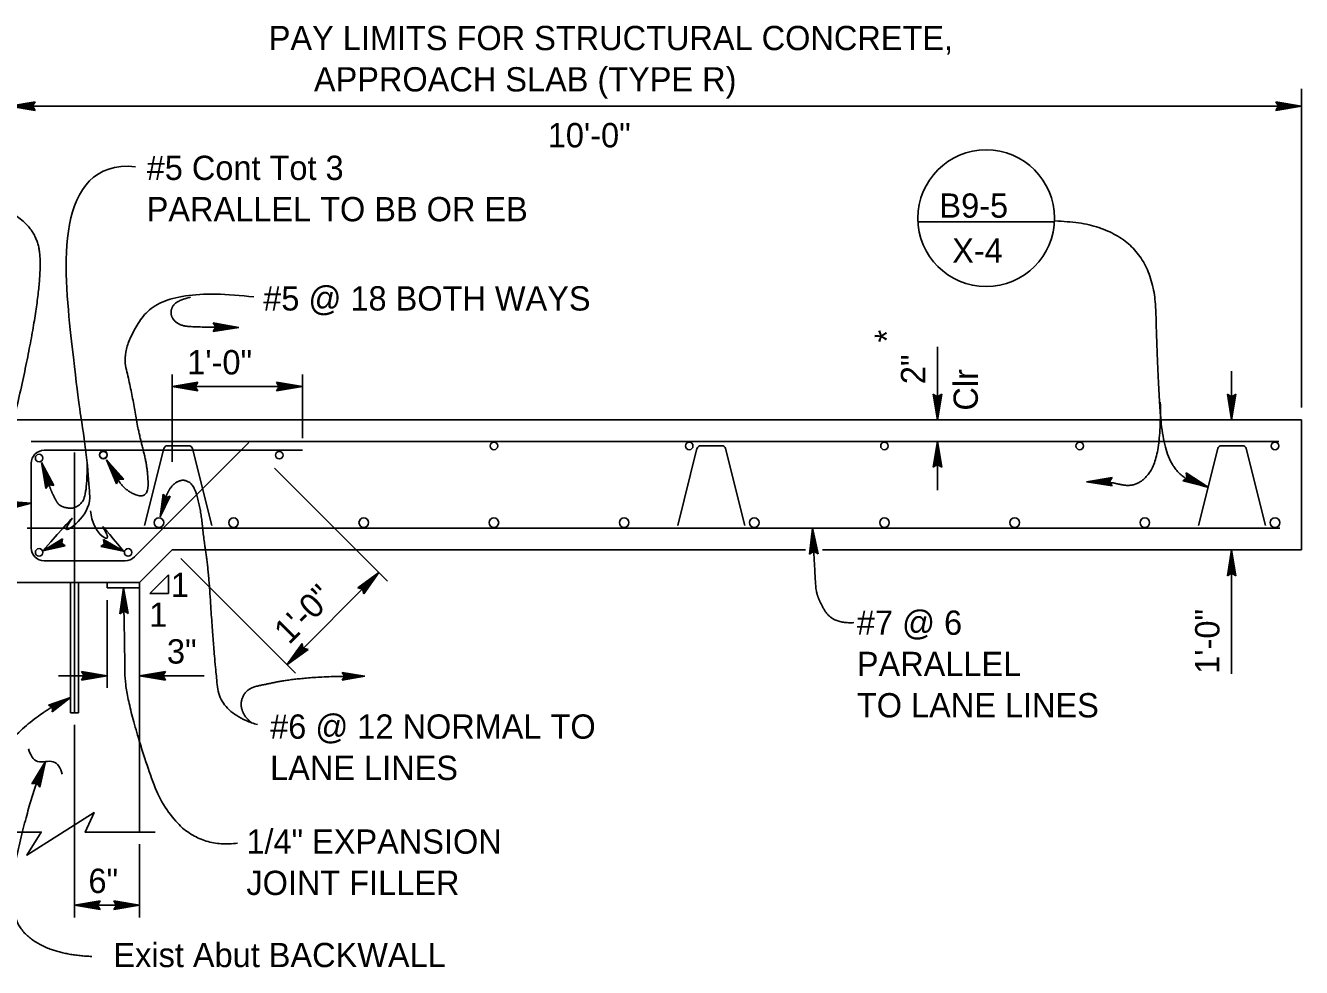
# Model space of a CAD drawing. Extents: x -893 to 867, y -474 to 712.
# Drawn here: x -587.9 to -220.3, y 40.1 to 311.5 of the extents above; entities that cross this region are included whole.
import ezdxf

# ---------------------------------------------------------------- set-up
doc = ezdxf.new("R2010")
doc.units = 0
for name, color, linetype in [('12 Coord Grid', 7, 'Continuous'), ('str_Concrete-A', 7, 'Continuous'), ('str_Hatching-A', 7, 'Continuous'), ('str_Reinforcement-A', 7, 'Continuous'), ('str_Text-A', 7, 'Continuous')]:
    doc.layers.add(name, color=color, linetype=linetype)

# ---------------------------------------------------------------- blocks, each defined once
blk = doc.blocks.new('TERMAG-E')
at = {"layer": '12 Coord Grid'}
for p, q in [((-14.420088, 1.268592), (-15.202128, 2.537184)), ((-15.202128, 2.537184), (0, 0)), ((0, 0), (-15.202128, -2.53992)), ((-14.81088, 1.902888), (0, 0)), ((0, 0), (-14.81088, -1.904712)), ((0, 0), (-14.420088, 1.268592)), ((-14.420088, 1.268592), (-13.638504, 0)), ((-14.420088, -1.270416), (0, 0)), ((-13.638504, 0), (-14.420088, -1.270416)), ((0, 0), (-14.029296, 0.634296)), ((-14.029296, -0.635208), (0, 0)), ((-13.638504, 0), (0, 0)), ((-14.420088, -1.270416), (-15.202128, -2.53992))]:
    blk.add_line(p, q, dxfattribs=at)

msp = doc.modelspace()

# ---------------------------------------------------------------- linework, layer by layer
at = {"layer": 'str_Concrete-A'}
for p, q in [((-591.28, 197.91), (-220.34, 197.91)), ((-220.34, 160.41), (-220.34, 197.91)), ((-545.65, 160.41), (-555.03, 151.03)), ((-545.65, 160.41), (-363.22, 160.41)), ((-358.33, 160.41), (-220.34, 160.41)), ((-592.53, 151.03), (-555.03, 151.03)), ((-574.95, 151.03), (-574.95, 113.53)), ((-572.61, 151.03), (-572.61, 113.53)), ((-555.03, 151.03), (-555.03, 79.11)), ((-574.95, 113.53), (-572.61, 113.53))]:
    msp.add_line(p, q, dxfattribs=at)
msp.add_lwpolyline([(-629.76, 79.11), (-583.39, 79.11), (-587.57, 72.5), (-568.16, 84.75), (-570.76, 79.11), (-550.53, 79.11)], dxfattribs=at)
at = {"layer": 'str_Hatching-A'}
for p, q in [((-564.4, 151.03), (-564.4, 149.47)), ((-555.03, 151.03), (-564.4, 151.03)), ((-555.03, 149.47), (-555.03, 151.03)), ((-564.4, 149.47), (-555.03, 149.47))]:
    msp.add_line(p, q, dxfattribs=at)
at = {"layer": 'str_Reinforcement-A'}
for p, q in [((-586.28, 191.66), (-226.89, 191.66)), ((-523.57, 191.35), (-556.53, 158.4)), ((-582.53, 189.13), (-508.15, 189.13)), ((-573.78, 188.53), (-573.78, 113.53)), ((-548.06, 189.62), (-553.61, 167.42)), ((-546.97, 190.47), (-540.91, 190.47)), ((-539.82, 189.62), (-534.27, 167.42)), ((-394.48, 189.62), (-400.03, 167.42)), ((-393.38, 190.47), (-387.33, 190.47)), ((-386.24, 189.62), (-380.69, 167.42)), ((-244.48, 189.62), (-250.03, 167.42)), ((-243.38, 190.47), (-237.33, 190.47)), ((-236.24, 189.62), (-230.69, 167.42)), ((-586.28, 185.38), (-586.28, 161.05)), ((-587.43, 166.66), (-226.6, 166.66)), ((-586.66, 166.66), (-226.6, 166.66)), ((-582.53, 157.3), (-559.18, 157.3))]:
    msp.add_line(p, q, dxfattribs=at)
for centre, radius in [((-452.97, 190.38), 1.09), ((-396.72, 190.38), 1.09), ((-340.47, 190.38), 1.09), ((-284.22, 190.38), 1.09), ((-227.97, 190.38), 1.09), ((-583.98, 186.91), 1.09), ((-565.47, 187.91), 1.09), ((-565.47, 187.73), 1.09), ((-514.8, 187.73), 1.09), ((-549.46, 168.29), 1.37), ((-527.97, 168.29), 1.37), ((-490.47, 168.29), 1.37), ((-452.97, 168.29), 1.37), ((-415.47, 168.29), 1.37), ((-377.97, 168.29), 1.37), ((-340.47, 168.29), 1.37), ((-302.97, 168.29), 1.37), ((-265.47, 168.29), 1.37), ((-227.97, 168.29), 1.37), ((-583.98, 159.72), 1.09), ((-558.34, 159.72), 1.09)]:
    msp.add_circle(centre, radius, dxfattribs=at)
for centre, radius, start, end in [((-582.53, 185.38), 3.75, 90, 180), ((-546.97, 189.35), 1.12, 90, 165.9638), ((-540.91, 189.35), 1.12, 14.0362, 90), ((-393.38, 189.35), 1.12, 90, 165.9638), ((-387.33, 189.35), 1.12, 14.0362, 90), ((-243.38, 189.35), 1.12, 90, 165.9638), ((-237.33, 189.35), 1.12, 14.0362, 90), ((-582.53, 161.05), 3.75, 180, 270), ((-559.18, 161.05), 3.75, 270, 315)]:
    msp.add_arc(centre, radius, start, end, dxfattribs=at)
at = {"layer": 'str_Text-A'}
for p, q in [((-220.34, 201.42), (-220.34, 293.33)), ((-220.34, 288.3), (-592.53, 288.3)), ((-330.82, 254.96), (-291.45, 254.96)), ((-325.2, 218.94), (-325.2, 197.91)), ((-545.65, 185.81), (-545.65, 211)), ((-508.15, 192.64), (-508.15, 211)), ((-240.46, 211.95), (-240.46, 197.91)), ((-545.65, 207.49), (-538.25, 208.73)), ((-545.65, 207.49), (-538.44, 208.42)), ((-538.63, 208.11), (-545.65, 207.49)), ((-538.82, 207.8), (-545.65, 207.49)), ((-545.65, 207.49), (-508.15, 207.49)), ((-539.01, 207.49), (-545.65, 207.49)), ((-538.25, 206.25), (-545.65, 207.49)), ((-545.65, 207.49), (-538.63, 206.87)), ((-538.44, 206.56), (-545.65, 207.49)), ((-545.65, 207.49), (-538.82, 207.18)), ((-539.01, 207.49), (-538.63, 208.11)), ((-538.63, 206.87), (-539.01, 207.49)), ((-538.63, 208.11), (-538.25, 208.73)), ((-538.63, 206.87), (-538.25, 206.25)), ((-515.18, 208.11), (-515.56, 208.73)), ((-515.56, 208.73), (-508.15, 207.49)), ((-508.15, 207.49), (-515.56, 206.25)), ((-515.18, 206.87), (-515.56, 206.25)), ((-515.37, 208.42), (-508.15, 207.49)), ((-508.15, 207.49), (-515.37, 206.56)), ((-508.15, 207.49), (-515.18, 208.11)), ((-515.18, 208.11), (-514.8, 207.49)), ((-515.18, 206.87), (-508.15, 207.49)), ((-514.8, 207.49), (-515.18, 206.87)), ((-508.15, 207.49), (-514.99, 207.8)), ((-514.99, 207.18), (-508.15, 207.49)), ((-514.8, 207.49), (-508.15, 207.49)), ((-325.82, 204.93), (-326.44, 205.32)), ((-325.2, 197.91), (-326.44, 205.32)), ((-325.2, 197.91), (-326.13, 205.13)), ((-325.82, 204.93), (-325.2, 197.91)), ((-325.2, 204.55), (-325.82, 204.93)), ((-325.51, 204.74), (-325.2, 197.91)), ((-323.96, 205.32), (-325.2, 197.91)), ((-324.27, 205.13), (-325.2, 197.91)), ((-325.2, 197.91), (-324.58, 204.93)), ((-324.58, 204.93), (-325.2, 204.55)), ((-325.2, 197.91), (-324.89, 204.74)), ((-325.2, 204.55), (-325.2, 197.91)), ((-324.58, 204.93), (-323.96, 205.32)), ((-241.08, 204.93), (-241.7, 205.32)), ((-240.46, 197.91), (-241.7, 205.32)), ((-240.46, 197.91), (-241.39, 205.13)), ((-241.08, 204.93), (-240.46, 197.91)), ((-240.46, 204.55), (-241.08, 204.93)), ((-240.77, 204.74), (-240.46, 197.91)), ((-239.23, 205.32), (-240.46, 197.91)), ((-239.53, 205.13), (-240.46, 197.91)), ((-240.46, 197.91), (-239.84, 204.93)), ((-239.84, 204.93), (-240.46, 204.55)), ((-240.46, 197.91), (-240.15, 204.74)), ((-240.46, 204.55), (-240.46, 197.91)), ((-239.84, 204.93), (-239.23, 205.32)), ((-307.23, 197.91), (-328.71, 197.91)), ((-300.97, 191.66), (-328.71, 191.66)), ((-326.44, 184.25), (-325.2, 191.66)), ((-326.13, 184.44), (-325.2, 191.66)), ((-325.2, 191.66), (-325.82, 184.63)), ((-325.2, 191.66), (-325.51, 184.83)), ((-325.2, 177.62), (-325.2, 191.66)), ((-325.2, 185.02), (-325.2, 191.66)), ((-325.2, 191.66), (-323.96, 184.25)), ((-324.58, 184.63), (-325.2, 191.66)), ((-324.89, 184.83), (-325.2, 191.66)), ((-325.2, 191.66), (-324.27, 184.44)), ((-516.16, 183.95), (-483.61, 151.39)), ((-325.82, 184.63), (-326.44, 184.25)), ((-325.82, 184.63), (-325.2, 185.02)), ((-325.2, 185.02), (-324.58, 184.63)), ((-324.58, 184.63), (-323.96, 184.25)), ((-549.13, 169.92), (-548.29, 176.52)), ((-547.87, 176.04), (-548.29, 176.52)), ((-549.13, 169.92), (-548.08, 176.28)), ((-547.87, 176.04), (-549.13, 169.92)), ((-546.19, 175.89), (-549.13, 169.92)), ((-546.5, 175.81), (-549.13, 169.92)), ((-547.65, 175.8), (-549.13, 169.92)), ((-549.13, 169.92), (-546.82, 175.73)), ((-549.13, 169.92), (-547.13, 175.64)), ((-547.44, 175.56), (-549.13, 169.92)), ((-547.44, 175.56), (-547.87, 176.04)), ((-546.82, 175.73), (-547.44, 175.56)), ((-546.82, 175.73), (-546.19, 175.89)), ((-582.95, 160.14), (-577.28, 163.63)), ((-582.95, 160.14), (-577.33, 163.31)), ((-577.38, 163), (-582.95, 160.14)), ((-577.44, 162.68), (-582.95, 160.14)), ((-577.49, 162.36), (-582.95, 160.14)), ((-582.95, 160.14), (-577.23, 162.17)), ((-582.95, 160.14), (-576.97, 161.98)), ((-576.71, 161.79), (-582.95, 160.14)), ((-577.49, 162.36), (-577.38, 163)), ((-576.97, 161.98), (-577.49, 162.36)), ((-577.38, 163), (-577.28, 163.63)), ((-576.97, 161.98), (-576.45, 161.6)), ((-565.69, 161.78), (-566.2, 161.38)), ((-565.18, 162.17), (-565.69, 161.78)), ((-565.69, 161.78), (-559.67, 160.11)), ((-565.3, 162.8), (-565.43, 163.43)), ((-565.43, 163.43), (-559.67, 160.11)), ((-565.43, 161.97), (-559.67, 160.11)), ((-565.37, 163.12), (-559.67, 160.11)), ((-559.67, 160.11), (-565.3, 162.8)), ((-565.3, 162.8), (-565.18, 162.17)), ((-559.67, 160.11), (-565.24, 162.49)), ((-565.18, 162.17), (-559.67, 160.11)), ((-576.45, 161.6), (-582.95, 160.14)), ((-559.67, 160.11), (-566.2, 161.38)), ((-559.67, 160.11), (-565.94, 161.58)), ((-241.7, 153), (-240.46, 160.41)), ((-241.39, 153.19), (-240.46, 160.41)), ((-240.46, 160.41), (-241.08, 153.38)), ((-240.46, 160.41), (-240.77, 153.58)), ((-240.46, 124.73), (-240.46, 160.41)), ((-240.46, 153.77), (-240.46, 160.41)), ((-240.46, 160.41), (-239.22, 153)), ((-239.84, 153.38), (-240.46, 160.41)), ((-240.15, 153.58), (-240.46, 160.41)), ((-240.46, 160.41), (-239.53, 153.19)), ((-543.17, 157.93), (-510.12, 124.88)), ((-546.71, 153.21), (-552.09, 147.84)), ((-546.71, 147.84), (-546.71, 153.21)), ((-512.6, 127.36), (-486.09, 153.88)), ((-492.2, 149.51), (-486.09, 153.88)), ((-491.85, 149.43), (-486.09, 153.88)), ((-486.09, 153.88), (-491.49, 149.35)), ((-486.09, 153.88), (-491.14, 149.26)), ((-490.79, 149.18), (-486.09, 153.88)), ((-490.7, 148.82), (-486.09, 153.88)), ((-490.62, 148.47), (-486.09, 153.88)), ((-486.09, 153.88), (-490.53, 148.12)), ((-486.09, 153.88), (-490.45, 147.76)), ((-241.08, 153.38), (-241.7, 153)), ((-241.08, 153.38), (-240.46, 153.77)), ((-240.46, 153.77), (-239.84, 153.38)), ((-239.84, 153.38), (-239.22, 153)), ((-552.09, 147.84), (-546.71, 147.84)), ((-491.49, 149.35), (-492.2, 149.51)), ((-491.49, 149.35), (-490.79, 149.18)), ((-490.79, 149.18), (-490.62, 148.47)), ((-490.62, 148.47), (-490.45, 147.76)), ((-564.4, 145.97), (-564.4, 120.66)), ((-512.6, 127.36), (-508.24, 133.47)), ((-512.6, 127.36), (-508.16, 133.12)), ((-508.08, 132.76), (-512.6, 127.36)), ((-507.99, 132.41), (-512.6, 127.36)), ((-508.08, 132.76), (-508.24, 133.47)), ((-507.91, 132.06), (-508.08, 132.76)), ((-507.91, 132.06), (-512.6, 127.36)), ((-512.6, 127.36), (-507.55, 131.97)), ((-512.6, 127.36), (-507.2, 131.89)), ((-506.85, 131.8), (-512.6, 127.36)), ((-506.49, 131.72), (-512.6, 127.36)), ((-507.2, 131.89), (-507.91, 132.06)), ((-507.2, 131.89), (-506.49, 131.72)), ((-571.43, 124.79), (-571.81, 125.41)), ((-571.81, 125.41), (-564.4, 124.17)), ((-571.62, 125.1), (-564.4, 124.17)), ((-555.03, 124.17), (-547.62, 125.41)), ((-555.03, 124.17), (-547.81, 125.1)), ((-548, 124.79), (-547.62, 125.41)), ((-496.34, 124.54), (-496.68, 125.08)), ((-496.68, 125.08), (-490.11, 124.05)), ((-578.44, 124.17), (-564.4, 124.17)), ((-564.4, 124.17), (-571.81, 122.93)), ((-571.43, 123.55), (-571.81, 122.93)), ((-564.4, 124.17), (-571.62, 123.24)), ((-564.4, 124.17), (-571.43, 124.79)), ((-571.43, 124.79), (-571.05, 124.17)), ((-571.43, 123.55), (-564.4, 124.17)), ((-571.05, 124.17), (-571.43, 123.55)), ((-564.4, 124.17), (-571.24, 124.48)), ((-571.24, 123.86), (-564.4, 124.17)), ((-571.05, 124.17), (-564.4, 124.17)), ((-548, 124.79), (-555.03, 124.17)), ((-548.2, 124.48), (-555.03, 124.17)), ((-536.43, 124.17), (-555.03, 124.17)), ((-548.39, 124.17), (-555.03, 124.17)), ((-547.62, 122.94), (-555.03, 124.17)), ((-555.03, 124.17), (-548, 123.55)), ((-547.81, 123.24), (-555.03, 124.17)), ((-555.03, 124.17), (-548.2, 123.86)), ((-548.39, 124.17), (-548, 124.79)), ((-548, 123.55), (-548.39, 124.17)), ((-548, 123.55), (-547.62, 122.94)), ((-490.11, 124.05), (-496.66, 122.89)), ((-496.33, 123.44), (-496.66, 122.89)), ((-496.51, 124.81), (-490.11, 124.05)), ((-490.11, 124.05), (-496.5, 123.16)), ((-490.11, 124.05), (-496.34, 124.54)), ((-496.34, 124.54), (-496, 123.99)), ((-496.33, 123.44), (-490.11, 124.05)), ((-496, 123.99), (-496.33, 123.44)), ((-490.11, 124.05), (-496.17, 124.26)), ((-496.16, 123.72), (-490.11, 124.05)), ((-496, 123.99), (-490.11, 124.05)), ((-581.26, 115.71), (-574.95, 117.94)), ((-580.98, 115.55), (-574.95, 117.94)), ((-574.95, 117.94), (-580.7, 115.39)), ((-574.95, 117.94), (-580.42, 115.23)), ((-574.95, 117.94), (-580.2, 113.78)), ((-574.95, 117.94), (-580.18, 114.1)), ((-580.16, 114.43), (-574.95, 117.94)), ((-580.15, 114.75), (-574.95, 117.94)), ((-580.13, 115.07), (-574.95, 117.94)), ((-555.03, 120.66), (-555.03, 120.66)), ((-580.7, 115.39), (-581.26, 115.71)), ((-580.7, 115.39), (-580.13, 115.07)), ((-580.16, 114.43), (-580.2, 113.78)), ((-580.13, 115.07), (-580.16, 114.43)), ((-573.78, 110.02), (-573.78, 54.55)), ((-555.03, 75.6), (-555.03, 54.55)), ((-573.78, 58.06), (-566.37, 59.3)), ((-573.78, 58.06), (-566.56, 58.99)), ((-566.75, 58.68), (-566.37, 59.3)), ((-562.06, 58.68), (-562.44, 59.3)), ((-562.44, 59.3), (-555.03, 58.06)), ((-562.25, 58.99), (-555.03, 58.06)), ((-566.75, 58.68), (-573.78, 58.06)), ((-566.95, 58.37), (-573.78, 58.06)), ((-573.78, 58.06), (-555.03, 58.06)), ((-567.14, 58.06), (-573.78, 58.06)), ((-566.37, 56.82), (-573.78, 58.06)), ((-573.78, 58.06), (-566.75, 57.44)), ((-566.56, 57.13), (-573.78, 58.06)), ((-573.78, 58.06), (-566.95, 57.75)), ((-567.14, 58.06), (-566.75, 58.68)), ((-566.75, 57.44), (-567.14, 58.06)), ((-566.75, 57.44), (-566.37, 56.82)), ((-555.03, 58.06), (-562.44, 56.82)), ((-562.06, 57.44), (-562.44, 56.82)), ((-555.03, 58.06), (-562.25, 57.13)), ((-555.03, 58.06), (-562.06, 58.68)), ((-562.06, 58.68), (-561.67, 58.06)), ((-562.06, 57.44), (-555.03, 58.06)), ((-561.67, 58.06), (-562.06, 57.44)), ((-555.03, 58.06), (-561.86, 58.37)), ((-561.86, 57.75), (-555.03, 58.06)), ((-561.67, 58.06), (-555.03, 58.06))]:
    msp.add_line(p, q, dxfattribs=at)
msp.add_circle((-311.16, 256), 19.69, dxfattribs=at)
for points, degree in [([(-556.21, 270.86), (-580.07, 273.02), (-573.54, 207.97), (-571.37, 195.75), (-569.77, 182.78), (-569.43, 176.52), (-569.38, 175.44)], 3), ([(-591.28, 197.91), (-582.37, 235.56), (-585.46, 257.63), (-618.96, 264.41), (-660.03, 262.64)], 2), ([(-291.3, 255.22), (-263.02, 254.57), (-261.59, 203.67), (-259.58, 187.52), (-253.67, 179.91), (-247.25, 178.52)], 2), ([(-522.13, 233.35), (-547.64, 236.41), (-560.46, 218.84), (-557.39, 206.43), (-555.55, 195.19), (-552.59, 183.85), (-552.59, 174.98), (-559.39, 177.54), (-562.88, 183.51), (-564.58, 186.4)], 2), ([(-540.34, 233.29), (-544.99, 232.19), (-546.43, 228.21), (-543.86, 225.14), (-538.73, 224.57), (-527.06, 224.57)], 2), ([(-261.01, 202.97), (-260.64, 188.04), (-267.18, 178.01), (-277.83, 180.55), (-282.26, 180.02)], 2), ([(-570.18, 185.54), (-570, 176.04), (-573.43, 172.14), (-577.99, 172.89), (-579.16, 174.7), (-580.51, 177.44), (-581.16, 179.29), (-582.23, 182.44), (-583.3, 185.58)], 2), ([(-549.13, 169.92), (-547.69, 174.76), (-547.25, 176.49), (-545.4, 179.49), (-542.27, 180.92), (-539.24, 178.94), (-537.42, 171.87), (-536.6, 164.04), (-535.21, 154.62), (-534.21, 139.06), (-533.46, 129.38), (-531.87, 113.28), (-521.1, 110.08)], 2), ([(-569.38, 175.44), (-569.38, 170.38), (-582.95, 160.14), (-569.38, 175.44), (-582.95, 160.14)], 3), ([(-569.23, 171.66), (-568.47, 165.13), (-559.67, 160.11), (-569.23, 171.66), (-559.67, 160.11)], 3), ([(-349.28, 139.47), (-355.47, 139.16), (-359.97, 146.88), (-360.42, 151.54), (-361.19, 166.66)], 2), ([(-526.82, 75.92), (-544.46, 73.72), (-559.3, 117.17), (-559.3, 132.94), (-559.72, 149.47)], 2), ([(-522.71, 110.62), (-524.89, 112.28), (-526.19, 116.42), (-524.04, 120.56), (-517.92, 121.9), (-512.09, 123.05), (-500.77, 124.05), (-490.11, 124.05)], 2), ([(-574.95, 117.94), (-586.82, 112.6), (-606.12, 88.8), (-602.64, 44.11), (-623.98, 45.26)], 2), ([(-577.3, 95.79), (-577.87, 97.59), (-579.38, 100.48), (-584.96, 98.41), (-586.48, 101.29), (-587.05, 103.09)], 3), ([(-582.17, 99.44), (-585.52, 93.18), (-594.24, 56.27), (-582.08, 43.8), (-568.83, 43.3)], 2)]:
    msp.add_open_spline(points, degree=degree, dxfattribs=at)

# ---------------------------------------------------------------- block references
for p, xscale, yscale, rotation in [((-592.53, 288.3), 0.4871729091841971, 0.4880761049397305, 180), ((-526.47, 224.54), 0.4871729091841971, 0.48807610493973036, -0.8168355729466735), ((-583.3, 185.58), 0.487172909184197, 0.48807610493973014, 108.7915751954658), ((-564.58, 186.4), 0.4871729091841969, 0.4880761049397303, 122.03691824125133), ((-282.26, 180.02), 0.48717290918419714, 0.48807610493973036, -179.4321088639817), ((-247.25, 178.52), 0.48717290918419687, 0.4880761049397302, -23.49121447566338), ((-586.28, 173.86), 0.487172909184197, 0.4880761049397303, 4.7805268529541385), ((-361.19, 166.66), 0.487172909184197, 0.4880761049397303, 92.82620475091011), ((-559.72, 149.47), 0.48717290918419703, 0.4880761049397304, 91.37517335069774), ((-582.17, 99.44), 0.4871729091841971, 0.4880761049397304, 68.48033121709868)]:
    msp.add_blockref('TERMAG-E', p, dxfattribs=dict(at, xscale=xscale, yscale=yscale, rotation=rotation))
at = {"layer": 'str_Text-A', "xscale": 0.4871729091841971, "yscale": 0.4880761049397305}
msp.add_blockref('TERMAG-E', (-220.34, 288.3), dxfattribs=at)

# ---------------------------------------------------------------- texts
at = {"layer": 'str_Text-A'}
for s, height, p in [('PAY LIMITS FOR STRUCTURAL CONCRETE, ', 7, (-517.83, 304.43)), ('     APPROACH SLAB (TYPE R)', 7, (-517.83, 292.53)), ('10\'-0" ', 7.02, (-437.48, 276.42)), ('#5 Cont Tot 3 ', 7, (-552.99, 267.02)), ('PARALLEL TO BB OR EB', 7, (-552.99, 255.12)), ('B9-5', 7, (-324.63, 256.15)), ('X-4', 7, (-320.96, 243.18)), ('#5 @ 18 BOTH WAYS', 7, (-519.42, 229.41)), ('1\'-0"', 7.02, (-541.32, 211)), ('1', 7, (-546.01, 146.84)), ('1', 7, (-552.26, 138.27)), ('#7 @ 6', 7, (-348.42, 135.97)), ('3"', 7.02, (-547.17, 127.68)), ('PARALLEL', 7, (-348.42, 124.07)), ('TO LANE LINES', 7, (-348.42, 112.17)), ('#6 @ 12 NORMAL TO ', 7, (-517.43, 106.03)), ('LANE LINES', 7, (-517.43, 94.13)), ('1/4" EXPANSION', 7, (-524.28, 72.89)), ('6"', 7.02, (-569.78, 61.57)), ('JOINT FILLER', 7, (-524.28, 60.99)), ('Exist Abut BACKWALL', 7, (-562.57, 40.21))]:
    msp.add_text(s, height=height, dxfattribs=at).set_placement(p)
for s, height, rotation, p in [('*', 7, 90, (-336.26, 220.21)), ('2"', 7.02, 90, (-328.71, 208.19)), ('Clr', 7, 90, (-313.57, 200.57)), ('1\'-0"', 7.02, 45, (-512.02, 132.91)), ('1\'-0"', 7.02, 90, (-243.97, 124.73))]:
    msp.add_text(s, height=height, rotation=rotation, dxfattribs=at).set_placement(p)

doc.saveas('drawing.dxf')
